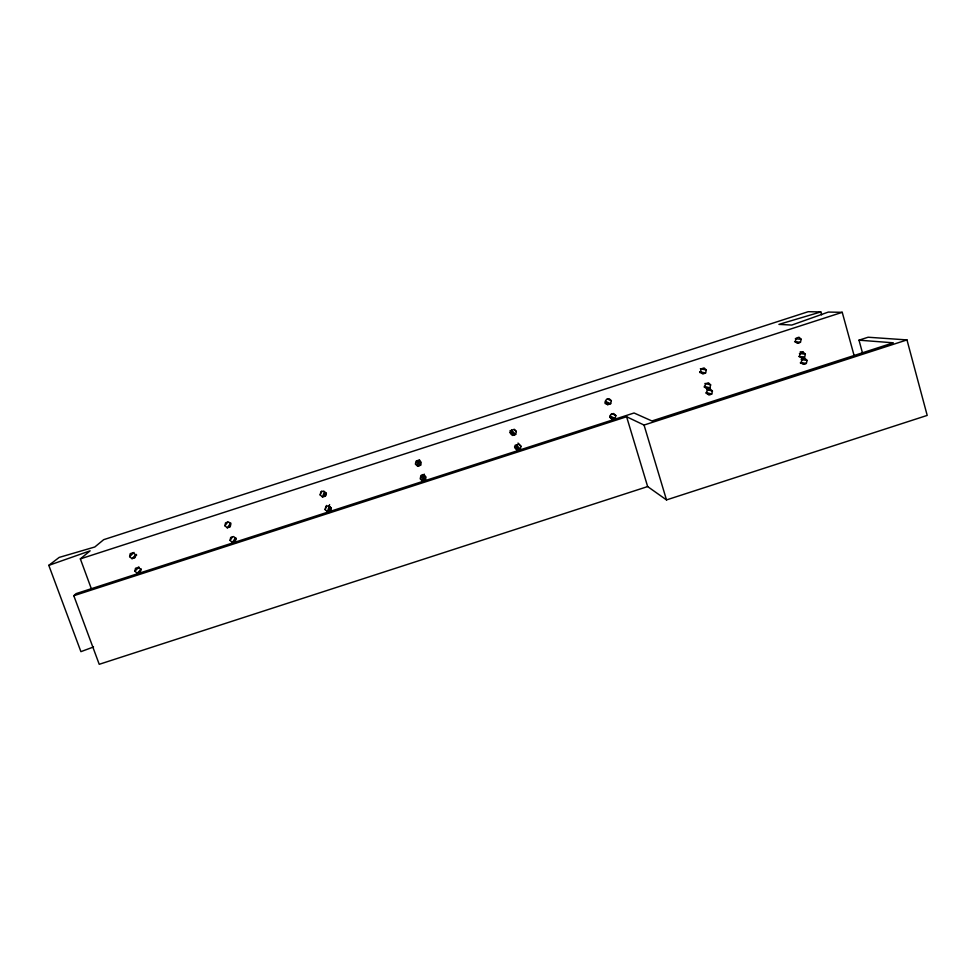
<?xml version="1.0" encoding="UTF-8"?>
<svg xmlns="http://www.w3.org/2000/svg" width="976" height="976" viewBox="0 0 976 976"><rect width="100%" height="100%" fill="white"/><g stroke="black" fill="none" stroke-linecap="round" stroke-linejoin="round"><path stroke-width="1.46" d="M129.625 556.649L130.186 553.685L133.114 552.733L135.493 554.746L134.92 557.723L131.992 558.675L129.625 556.649L133.98 552.428M134.908 571.253L135.481 568.288L138.409 567.337L140.776 569.35L140.202 572.314L137.274 573.254L134.908 571.253L138.958 567.019M224.944 525.796L225.529 522.819L228.469 521.867L230.812 523.905L230.214 526.869L227.286 527.821L224.944 525.796L227.603 522.221M230.08 540.436L230.665 537.471L233.593 536.532L235.936 538.545L235.338 541.509L232.41 542.461L230.08 540.436L232.483 536.885M320.201 494.966L320.811 491.989L323.739 491.038L326.057 493.075L325.435 496.052L322.507 497.004L320.201 494.966L321.629 491.05M325.167 509.655L325.789 506.678L328.717 505.739L331.023 507.764L330.4 510.741L327.472 511.68L325.167 509.655L326.496 505.446M420.583 465.259L421.229 462.27L418.948 460.221L416.02 461.172L415.373 464.161L417.655 466.199L420.583 465.259L419.558 459.867M425.39 479.985L426.036 477.008L423.755 474.97L420.827 475.91L420.192 478.899L422.474 480.924L425.39 479.985L424.206 474.104M516.328 431.49L514.071 429.428L511.143 430.379L510.472 433.381L512.729 435.43L515.657 434.479L516.328 431.49L514.218 429.355M520.977 446.264L518.72 444.226L515.804 445.166L515.133 448.155L517.39 450.204L520.306 449.253L520.977 446.264L518.024 443.067M610.659 403.735L611.354 400.733L609.122 398.672L606.206 399.611L605.51 402.624L607.743 404.674L610.659 403.735L605.132 401.234M615.148 418.545L615.844 415.556L613.623 413.507L610.695 414.446L610.012 417.447L612.233 419.497L615.148 418.545L609.951 415.91M705.587 373.003L706.307 369.989L704.111 367.928L701.183 368.867L700.463 371.88L702.671 373.954L705.587 373.003L699.658 371.71M709.918 387.862L710.638 384.861L708.442 382.799L705.526 383.751L704.806 386.752L707.002 388.814L709.918 387.862L704.269 386.386M711.724 394.06L712.443 391.059L710.247 388.997L707.332 389.949L706.612 392.938L708.808 394.999L711.724 394.06L706.038 392.474M800.442 342.308L801.186 339.282L799.015 337.208L796.099 338.147L795.355 341.173L797.526 343.247L800.442 342.308L794.574 341.759M803.199 352.129L800.283 353.08L799.539 356.081L801.699 358.155L804.614 357.204L805.359 354.203L803.199 352.129L800.235 351.787M806.347 363.414L807.103 360.412L804.932 358.351L802.016 359.29L801.272 362.291L803.443 364.353L806.347 363.414L800.405 362.572M330.4 510.741L331.218 507.91M328.936 511.204L330.193 506.959M327.472 511.68L329.607 504.592M325.435 496.052L326.411 493.161M323.971 496.528L325.325 492.575M322.507 497.004L324.361 491.721M233.874 541.985L236.229 538.41M232.41 542.461L235.57 537.678M228.75 527.345L230.482 524.942M227.286 527.821L230.787 523.014M138.738 572.79L140.727 570.655M137.274 573.254L141.276 568.996M133.456 558.199L136.677 555.002M131.992 558.675L136.311 554.405M858.99 340.173L868.103 337.232L906.972 339.916L927.2 415.41L666.498 499.919L647.649 486.573L99.223 664.302L73.81 595.714L76.043 593.652L634.058 412.994L651.931 420.973L893.284 342.808L858.99 340.173L862.552 353.202M91.39 588.87L80.349 558.882L90.134 550.818L48.8 565.36L80.91 651.651L93.537 646.966M48.8 565.36L59.194 557.406L94.806 546.987L103.712 539.655L808.213 311.698L820.816 311.93L821.633 314.858M80.349 558.882L842.239 312.32L854.281 356.216M137.677 574.376L139.141 573.9M234.264 543.095L235.728 542.632M327.851 512.803L329.315 512.327M614.026 420.156L615.49 419.68M73.81 595.714L626.604 416.752L644.05 425.06L906.972 339.916M820.816 311.93L778.921 324.386L791.792 325.057L828.368 312.064L842.239 312.32M795.306 338.782L801.186 339.282M796.062 342.503L798.99 342.771M799.429 353.483L805.359 354.203M798.685 356.447L804.614 357.204M800.21 357.301L803.163 357.68M801.137 359.607L807.103 360.412M800.454 363.243L804.895 363.889M700.365 368.757L706.307 369.989M699.707 372.503L704.123 373.479M704.977 383.434L710.638 384.861M704.245 387.228L708.454 388.338M706.746 389.522L712.443 391.059M706.026 393.328L710.26 394.524M607.194 398.916L611.354 400.733M605.083 402.319L609.195 404.198M605.01 403.417L607.743 404.674M611.928 413.617L615.844 415.556M609.817 417.033L613.684 419.021M511.461 430.123L515.657 434.479M510.045 430.587L514.193 434.954M509.655 432.136L512.729 435.43M516.389 444.897L520.306 449.253M514.974 445.349L518.842 449.729M514.511 446.91L517.39 450.204M626.604 416.752L647.649 486.573M644.05 425.06L666.498 499.919M422.791 474.568L423.926 480.46M421.388 475.019L422.474 480.924M418.143 460.33L419.119 465.735M416.728 460.782L417.655 466.199"/></g></svg>
